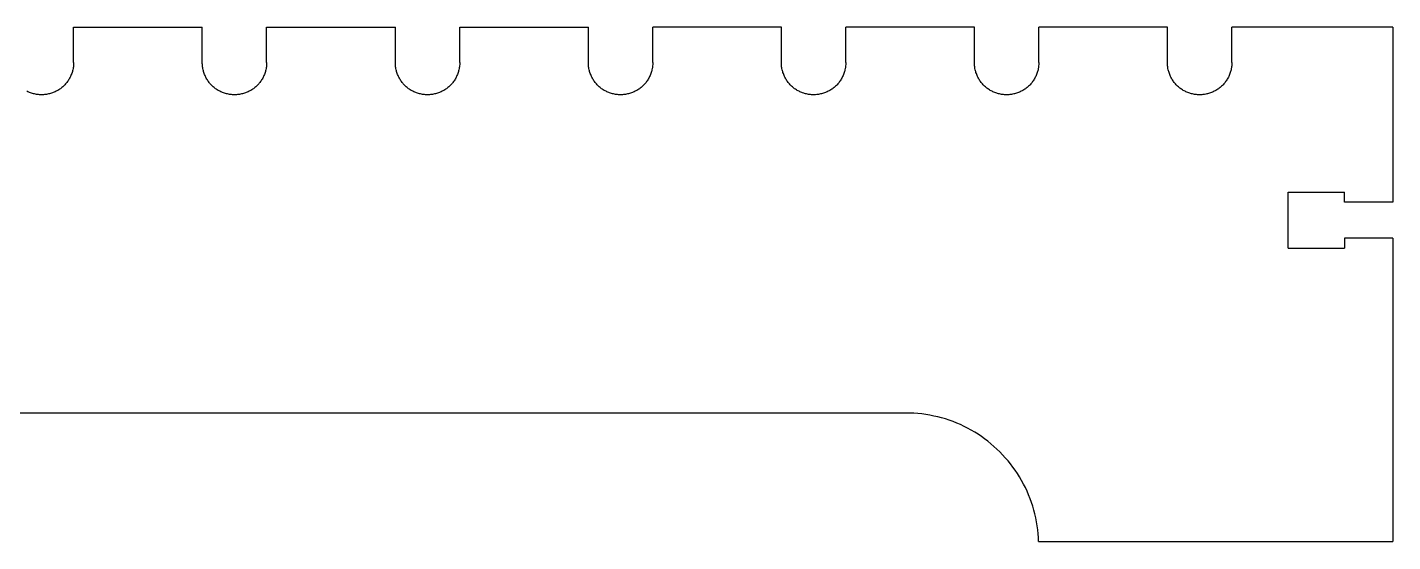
# Model space of a CAD drawing. Extents: x -54 to 50, y -44 to 48.
# Drawn here: x 10.84 to 21.45, y -43.77 to -39.77 of the extents above; entities that cross this region are included whole.
import ezdxf

# ---------------------------------------------------------------- set-up
doc = ezdxf.new("R2010")
doc.units = 0
doc.header["$MEASUREMENT"] = 0
doc.layers.get('0').update_dxf_attribs({"linetype": 'CONTINUOUS'})

msp = doc.modelspace()

# ---------------------------------------------------------------- linework, layer by layer
at = {"color": 1}
for p, q in [((11.2, -39.767), (12.2, -39.767)), ((12.7, -39.767), (13.7, -39.767)), ((14.2, -39.767), (15.2, -39.767)), ((16.7, -39.767), (15.7, -39.767)), ((18.2, -39.767), (17.2, -39.767)), ((19.7, -39.767), (18.7, -39.767)), ((21.45, -39.767), (20.2, -39.767)), ((20.638, -41.049), (21.075, -41.049)), ((21.45, -41.127), (21.075, -41.127)), ((21.45, -41.408), (21.075, -41.408)), ((20.638, -41.486), (21.075, -41.486)), ((17.699, -42.767), (2.7, -42.767)), ((18.699, -43.767), (21.45, -43.767))]:
    msp.add_line(p, q, dxfattribs=at)
at = {"color": 3}
for p, q in [((11.2, -40.042), (11.2, -39.767)), ((12.2, -40.042), (12.2, -39.767)), ((12.7, -40.042), (12.7, -39.767)), ((13.7, -40.042), (13.7, -39.767)), ((14.2, -40.042), (14.2, -39.767)), ((15.2, -40.042), (15.2, -39.767)), ((15.7, -40.042), (15.7, -39.767)), ((16.7, -40.042), (16.7, -39.767)), ((17.2, -40.042), (17.2, -39.767)), ((18.2, -40.042), (18.2, -39.767)), ((18.7, -40.042), (18.7, -39.767)), ((19.7, -40.042), (19.7, -39.767)), ((20.2, -40.042), (20.2, -39.767)), ((21.45, -39.767), (21.45, -41.127)), ((20.638, -41.486), (20.638, -41.049)), ((21.075, -41.127), (21.075, -41.049)), ((21.075, -41.408), (21.075, -41.486)), ((21.45, -41.408), (21.45, -43.767)), ((18.699, -43.767), (18.699, -43.766))]:
    msp.add_line(p, q, dxfattribs=at)
for p, q in [((11.192, -40.105), (11.19, -40.112)), ((11.194, -40.097), (11.192, -40.105)), ((11.196, -40.089), (11.194, -40.097)), ((11.197, -40.082), (11.196, -40.089)), ((11.198, -40.074), (11.197, -40.082)), ((11.199, -40.066), (11.198, -40.074)), ((11.2, -40.058), (11.199, -40.066)), ((11.2, -40.042), (11.2, -40.05)), ((11.2, -40.05), (11.2, -40.058)), ((12.2, -40.05), (12.2, -40.042)), ((12.201, -40.058), (12.2, -40.05)), ((12.201, -40.066), (12.201, -40.058)), ((12.202, -40.074), (12.201, -40.066)), ((12.203, -40.082), (12.202, -40.074)), ((12.204, -40.089), (12.203, -40.082)), ((12.206, -40.097), (12.204, -40.089)), ((12.208, -40.105), (12.206, -40.097)), ((12.21, -40.112), (12.208, -40.105)), ((12.692, -40.105), (12.69, -40.112)), ((12.694, -40.097), (12.692, -40.105)), ((12.696, -40.089), (12.694, -40.097)), ((12.697, -40.082), (12.696, -40.089)), ((12.698, -40.074), (12.697, -40.082)), ((12.699, -40.066), (12.698, -40.074)), ((12.7, -40.058), (12.699, -40.066)), ((12.7, -40.042), (12.7, -40.05)), ((12.7, -40.05), (12.7, -40.058)), ((13.7, -40.05), (13.7, -40.042)), ((13.701, -40.058), (13.7, -40.05)), ((13.701, -40.066), (13.701, -40.058)), ((13.702, -40.074), (13.701, -40.066)), ((13.703, -40.082), (13.702, -40.074)), ((13.704, -40.089), (13.703, -40.082)), ((13.706, -40.097), (13.704, -40.089)), ((13.708, -40.105), (13.706, -40.097)), ((13.71, -40.112), (13.708, -40.105)), ((14.192, -40.105), (14.19, -40.112)), ((14.194, -40.097), (14.192, -40.105)), ((14.196, -40.089), (14.194, -40.097)), ((14.197, -40.082), (14.196, -40.089)), ((14.198, -40.074), (14.197, -40.082)), ((14.199, -40.066), (14.198, -40.074)), ((14.2, -40.058), (14.199, -40.066)), ((14.2, -40.042), (14.2, -40.05)), ((14.2, -40.05), (14.2, -40.058)), ((15.2, -40.05), (15.2, -40.042)), ((15.201, -40.058), (15.2, -40.05)), ((15.201, -40.066), (15.201, -40.058)), ((15.202, -40.074), (15.201, -40.066)), ((15.203, -40.082), (15.202, -40.074)), ((15.204, -40.089), (15.203, -40.082)), ((15.206, -40.097), (15.204, -40.089)), ((15.208, -40.105), (15.206, -40.097)), ((15.21, -40.112), (15.208, -40.105)), ((15.692, -40.105), (15.69, -40.112)), ((15.694, -40.097), (15.692, -40.105)), ((15.696, -40.089), (15.694, -40.097)), ((15.697, -40.082), (15.696, -40.089)), ((15.698, -40.074), (15.697, -40.082)), ((15.699, -40.066), (15.698, -40.074)), ((15.7, -40.058), (15.699, -40.066)), ((15.7, -40.042), (15.7, -40.05)), ((15.7, -40.05), (15.7, -40.058)), ((16.7, -40.05), (16.7, -40.042)), ((16.701, -40.058), (16.7, -40.05)), ((16.701, -40.066), (16.701, -40.058)), ((16.702, -40.074), (16.701, -40.066)), ((16.703, -40.082), (16.702, -40.074)), ((16.704, -40.089), (16.703, -40.082)), ((16.706, -40.097), (16.704, -40.089)), ((16.708, -40.105), (16.706, -40.097)), ((16.71, -40.112), (16.708, -40.105)), ((17.192, -40.105), (17.19, -40.112)), ((17.194, -40.097), (17.192, -40.105)), ((17.196, -40.089), (17.194, -40.097)), ((17.197, -40.082), (17.196, -40.089)), ((17.198, -40.074), (17.197, -40.082)), ((17.199, -40.066), (17.198, -40.074)), ((17.2, -40.058), (17.199, -40.066)), ((17.2, -40.042), (17.2, -40.05)), ((17.2, -40.05), (17.2, -40.058)), ((18.2, -40.05), (18.2, -40.042)), ((18.201, -40.058), (18.2, -40.05)), ((18.201, -40.066), (18.201, -40.058)), ((18.202, -40.074), (18.201, -40.066)), ((18.203, -40.082), (18.202, -40.074)), ((18.204, -40.089), (18.203, -40.082)), ((18.206, -40.097), (18.204, -40.089)), ((18.208, -40.105), (18.206, -40.097)), ((18.21, -40.112), (18.208, -40.105)), ((18.692, -40.105), (18.69, -40.112)), ((18.694, -40.097), (18.692, -40.105)), ((18.696, -40.089), (18.694, -40.097)), ((18.697, -40.082), (18.696, -40.089)), ((18.698, -40.074), (18.697, -40.082)), ((18.699, -40.066), (18.698, -40.074)), ((18.7, -40.058), (18.699, -40.066)), ((18.7, -40.042), (18.7, -40.05)), ((18.7, -40.05), (18.7, -40.058)), ((19.7, -40.05), (19.7, -40.042)), ((19.701, -40.058), (19.7, -40.05)), ((19.701, -40.066), (19.701, -40.058)), ((19.702, -40.074), (19.701, -40.066)), ((19.703, -40.082), (19.702, -40.074)), ((19.704, -40.089), (19.703, -40.082)), ((19.706, -40.097), (19.704, -40.089)), ((19.708, -40.105), (19.706, -40.097)), ((19.71, -40.112), (19.708, -40.105)), ((20.192, -40.105), (20.19, -40.112)), ((20.194, -40.097), (20.192, -40.105)), ((20.196, -40.089), (20.194, -40.097)), ((20.197, -40.082), (20.196, -40.089)), ((20.198, -40.074), (20.197, -40.082)), ((20.199, -40.066), (20.198, -40.074)), ((20.2, -40.058), (20.199, -40.066)), ((20.2, -40.042), (20.2, -40.05)), ((20.2, -40.05), (20.2, -40.058)), ((11.138, -40.208), (11.132, -40.214)), ((11.143, -40.202), (11.138, -40.208)), ((11.148, -40.196), (11.143, -40.202)), ((11.152, -40.189), (11.148, -40.196)), ((11.157, -40.183), (11.152, -40.189)), ((11.161, -40.176), (11.157, -40.183)), ((11.165, -40.17), (11.161, -40.176)), ((11.169, -40.163), (11.165, -40.17)), ((11.173, -40.156), (11.169, -40.163)), ((11.176, -40.149), (11.173, -40.156)), ((11.179, -40.142), (11.176, -40.149)), ((11.182, -40.134), (11.179, -40.142)), ((11.185, -40.127), (11.182, -40.134)), ((11.188, -40.12), (11.185, -40.127)), ((11.19, -40.112), (11.188, -40.12)), ((12.212, -40.12), (12.21, -40.112)), ((12.215, -40.127), (12.212, -40.12)), ((12.218, -40.134), (12.215, -40.127)), ((12.221, -40.142), (12.218, -40.134)), ((12.224, -40.149), (12.221, -40.142)), ((12.227, -40.156), (12.224, -40.149)), ((12.231, -40.163), (12.227, -40.156)), ((12.235, -40.17), (12.231, -40.163)), ((12.239, -40.176), (12.235, -40.17)), ((12.243, -40.183), (12.239, -40.176)), ((12.248, -40.189), (12.243, -40.183)), ((12.252, -40.196), (12.248, -40.189)), ((12.257, -40.202), (12.252, -40.196)), ((12.262, -40.208), (12.257, -40.202)), ((12.268, -40.214), (12.262, -40.208)), ((12.638, -40.208), (12.632, -40.214)), ((12.643, -40.202), (12.638, -40.208)), ((12.648, -40.196), (12.643, -40.202)), ((12.652, -40.189), (12.648, -40.196)), ((12.657, -40.183), (12.652, -40.189)), ((12.661, -40.176), (12.657, -40.183)), ((12.665, -40.17), (12.661, -40.176)), ((12.669, -40.163), (12.665, -40.17)), ((12.673, -40.156), (12.669, -40.163)), ((12.676, -40.149), (12.673, -40.156)), ((12.679, -40.142), (12.676, -40.149)), ((12.682, -40.134), (12.679, -40.142)), ((12.685, -40.127), (12.682, -40.134)), ((12.688, -40.12), (12.685, -40.127)), ((12.69, -40.112), (12.688, -40.12)), ((13.712, -40.12), (13.71, -40.112)), ((13.715, -40.127), (13.712, -40.12)), ((13.718, -40.134), (13.715, -40.127)), ((13.721, -40.142), (13.718, -40.134)), ((13.724, -40.149), (13.721, -40.142)), ((13.727, -40.156), (13.724, -40.149)), ((13.731, -40.163), (13.727, -40.156)), ((13.735, -40.17), (13.731, -40.163)), ((13.739, -40.176), (13.735, -40.17)), ((13.743, -40.183), (13.739, -40.176)), ((13.748, -40.189), (13.743, -40.183)), ((13.752, -40.196), (13.748, -40.189)), ((13.757, -40.202), (13.752, -40.196)), ((13.762, -40.208), (13.757, -40.202)), ((13.768, -40.214), (13.762, -40.208)), ((14.138, -40.208), (14.132, -40.214)), ((14.143, -40.202), (14.138, -40.208)), ((14.148, -40.196), (14.143, -40.202)), ((14.152, -40.189), (14.148, -40.196)), ((14.157, -40.183), (14.152, -40.189)), ((14.161, -40.176), (14.157, -40.183)), ((14.165, -40.17), (14.161, -40.176)), ((14.169, -40.163), (14.165, -40.17)), ((14.173, -40.156), (14.169, -40.163)), ((14.176, -40.149), (14.173, -40.156)), ((14.179, -40.142), (14.176, -40.149)), ((14.182, -40.134), (14.179, -40.142)), ((14.185, -40.127), (14.182, -40.134)), ((14.188, -40.12), (14.185, -40.127)), ((14.19, -40.112), (14.188, -40.12)), ((15.212, -40.12), (15.21, -40.112)), ((15.215, -40.127), (15.212, -40.12)), ((15.218, -40.134), (15.215, -40.127)), ((15.221, -40.142), (15.218, -40.134)), ((15.224, -40.149), (15.221, -40.142)), ((15.227, -40.156), (15.224, -40.149)), ((15.231, -40.163), (15.227, -40.156)), ((15.235, -40.17), (15.231, -40.163)), ((15.239, -40.176), (15.235, -40.17)), ((15.243, -40.183), (15.239, -40.176)), ((15.248, -40.189), (15.243, -40.183)), ((15.252, -40.196), (15.248, -40.189)), ((15.257, -40.202), (15.252, -40.196)), ((15.262, -40.208), (15.257, -40.202)), ((15.268, -40.214), (15.262, -40.208)), ((15.638, -40.208), (15.632, -40.214)), ((15.643, -40.202), (15.638, -40.208)), ((15.648, -40.196), (15.643, -40.202)), ((15.652, -40.189), (15.648, -40.196)), ((15.657, -40.183), (15.652, -40.189)), ((15.661, -40.176), (15.657, -40.183)), ((15.665, -40.17), (15.661, -40.176)), ((15.669, -40.163), (15.665, -40.17)), ((15.673, -40.156), (15.669, -40.163)), ((15.676, -40.149), (15.673, -40.156)), ((15.679, -40.142), (15.676, -40.149)), ((15.682, -40.134), (15.679, -40.142)), ((15.685, -40.127), (15.682, -40.134)), ((15.688, -40.12), (15.685, -40.127)), ((15.69, -40.112), (15.688, -40.12)), ((16.712, -40.12), (16.71, -40.112)), ((16.715, -40.127), (16.712, -40.12)), ((16.718, -40.134), (16.715, -40.127)), ((16.721, -40.142), (16.718, -40.134)), ((16.724, -40.149), (16.721, -40.142)), ((16.727, -40.156), (16.724, -40.149)), ((16.731, -40.163), (16.727, -40.156)), ((16.735, -40.17), (16.731, -40.163)), ((16.739, -40.176), (16.735, -40.17)), ((16.743, -40.183), (16.739, -40.176)), ((16.748, -40.189), (16.743, -40.183)), ((16.752, -40.196), (16.748, -40.189)), ((16.757, -40.202), (16.752, -40.196)), ((16.762, -40.208), (16.757, -40.202)), ((16.768, -40.214), (16.762, -40.208)), ((17.138, -40.208), (17.132, -40.214)), ((17.143, -40.202), (17.138, -40.208)), ((17.148, -40.196), (17.143, -40.202)), ((17.152, -40.189), (17.148, -40.196)), ((17.157, -40.183), (17.152, -40.189)), ((17.161, -40.176), (17.157, -40.183)), ((17.165, -40.17), (17.161, -40.176)), ((17.169, -40.163), (17.165, -40.17)), ((17.173, -40.156), (17.169, -40.163)), ((17.176, -40.149), (17.173, -40.156)), ((17.179, -40.142), (17.176, -40.149)), ((17.182, -40.134), (17.179, -40.142)), ((17.185, -40.127), (17.182, -40.134)), ((17.188, -40.12), (17.185, -40.127)), ((17.19, -40.112), (17.188, -40.12)), ((18.212, -40.12), (18.21, -40.112)), ((18.215, -40.127), (18.212, -40.12)), ((18.218, -40.134), (18.215, -40.127)), ((18.221, -40.142), (18.218, -40.134)), ((18.224, -40.149), (18.221, -40.142)), ((18.227, -40.156), (18.224, -40.149)), ((18.231, -40.163), (18.227, -40.156)), ((18.235, -40.17), (18.231, -40.163)), ((18.239, -40.176), (18.235, -40.17)), ((18.243, -40.183), (18.239, -40.176)), ((18.248, -40.189), (18.243, -40.183)), ((18.252, -40.196), (18.248, -40.189)), ((18.257, -40.202), (18.252, -40.196)), ((18.262, -40.208), (18.257, -40.202)), ((18.268, -40.214), (18.262, -40.208)), ((18.638, -40.208), (18.632, -40.214)), ((18.643, -40.202), (18.638, -40.208)), ((18.648, -40.196), (18.643, -40.202)), ((18.652, -40.189), (18.648, -40.196)), ((18.657, -40.183), (18.652, -40.189)), ((18.661, -40.176), (18.657, -40.183)), ((18.665, -40.17), (18.661, -40.176)), ((18.669, -40.163), (18.665, -40.17)), ((18.673, -40.156), (18.669, -40.163)), ((18.676, -40.149), (18.673, -40.156)), ((18.679, -40.142), (18.676, -40.149)), ((18.682, -40.134), (18.679, -40.142)), ((18.685, -40.127), (18.682, -40.134)), ((18.688, -40.12), (18.685, -40.127)), ((18.69, -40.112), (18.688, -40.12)), ((19.712, -40.12), (19.71, -40.112)), ((19.715, -40.127), (19.712, -40.12)), ((19.718, -40.134), (19.715, -40.127)), ((19.721, -40.142), (19.718, -40.134)), ((19.724, -40.149), (19.721, -40.142)), ((19.727, -40.156), (19.724, -40.149)), ((19.731, -40.163), (19.727, -40.156)), ((19.735, -40.17), (19.731, -40.163)), ((19.739, -40.176), (19.735, -40.17)), ((19.743, -40.183), (19.739, -40.176)), ((19.748, -40.189), (19.743, -40.183)), ((19.752, -40.196), (19.748, -40.189)), ((19.757, -40.202), (19.752, -40.196)), ((19.762, -40.208), (19.757, -40.202)), ((19.768, -40.214), (19.762, -40.208)), ((20.138, -40.208), (20.132, -40.214)), ((20.143, -40.202), (20.138, -40.208)), ((20.148, -40.196), (20.143, -40.202)), ((20.152, -40.189), (20.148, -40.196)), ((20.157, -40.183), (20.152, -40.189)), ((20.161, -40.176), (20.157, -40.183)), ((20.165, -40.17), (20.161, -40.176)), ((20.169, -40.163), (20.165, -40.17)), ((20.173, -40.156), (20.169, -40.163)), ((20.176, -40.149), (20.173, -40.156)), ((20.179, -40.142), (20.176, -40.149)), ((20.182, -40.134), (20.179, -40.142)), ((20.185, -40.127), (20.182, -40.134)), ((20.188, -40.12), (20.185, -40.127)), ((20.19, -40.112), (20.188, -40.12)), ((10.844, -40.269), (10.837, -40.265)), ((10.851, -40.272), (10.844, -40.269)), ((10.858, -40.275), (10.851, -40.272)), ((10.865, -40.278), (10.858, -40.275)), ((10.873, -40.28), (10.865, -40.278)), ((10.88, -40.283), (10.873, -40.28)), ((10.888, -40.285), (10.88, -40.283)), ((10.895, -40.286), (10.888, -40.285)), ((10.903, -40.288), (10.895, -40.286)), ((10.911, -40.289), (10.903, -40.288)), ((10.919, -40.29), (10.911, -40.289)), ((10.926, -40.291), (10.919, -40.29)), ((10.934, -40.292), (10.926, -40.291)), ((10.942, -40.292), (10.934, -40.292)), ((10.95, -40.292), (10.942, -40.292)), ((10.958, -40.292), (10.95, -40.292)), ((10.966, -40.292), (10.958, -40.292)), ((10.974, -40.291), (10.966, -40.292)), ((10.981, -40.29), (10.974, -40.291)), ((10.989, -40.289), (10.981, -40.29)), ((10.997, -40.288), (10.989, -40.289)), ((11.005, -40.286), (10.997, -40.288)), ((11.012, -40.285), (11.005, -40.286)), ((11.02, -40.283), (11.012, -40.285)), ((11.027, -40.28), (11.02, -40.283)), ((11.035, -40.278), (11.027, -40.28)), ((11.042, -40.275), (11.035, -40.278)), ((11.049, -40.272), (11.042, -40.275)), ((11.056, -40.269), (11.049, -40.272)), ((11.064, -40.265), (11.056, -40.269)), ((11.07, -40.262), (11.064, -40.265)), ((11.077, -40.258), (11.07, -40.262)), ((11.084, -40.254), (11.077, -40.258)), ((11.091, -40.249), (11.084, -40.254)), ((11.097, -40.245), (11.091, -40.249)), ((11.103, -40.24), (11.097, -40.245)), ((11.109, -40.235), (11.103, -40.24)), ((11.115, -40.23), (11.109, -40.235)), ((11.121, -40.225), (11.115, -40.23)), ((11.127, -40.219), (11.121, -40.225)), ((11.132, -40.214), (11.127, -40.219)), ((12.273, -40.219), (12.268, -40.214)), ((12.279, -40.225), (12.273, -40.219)), ((12.285, -40.23), (12.279, -40.225)), ((12.291, -40.235), (12.285, -40.23)), ((12.297, -40.24), (12.291, -40.235)), ((12.303, -40.245), (12.297, -40.24)), ((12.309, -40.249), (12.303, -40.245)), ((12.316, -40.254), (12.309, -40.249)), ((12.323, -40.258), (12.316, -40.254)), ((12.33, -40.262), (12.323, -40.258)), ((12.337, -40.265), (12.33, -40.262)), ((12.344, -40.269), (12.337, -40.265)), ((12.351, -40.272), (12.344, -40.269)), ((12.358, -40.275), (12.351, -40.272)), ((12.365, -40.278), (12.358, -40.275)), ((12.373, -40.28), (12.365, -40.278)), ((12.38, -40.283), (12.373, -40.28)), ((12.388, -40.285), (12.38, -40.283)), ((12.395, -40.286), (12.388, -40.285)), ((12.403, -40.288), (12.395, -40.286)), ((12.411, -40.289), (12.403, -40.288)), ((12.419, -40.29), (12.411, -40.289)), ((12.426, -40.291), (12.419, -40.29)), ((12.434, -40.292), (12.426, -40.291)), ((12.442, -40.292), (12.434, -40.292)), ((12.45, -40.292), (12.442, -40.292)), ((12.458, -40.292), (12.45, -40.292)), ((12.466, -40.292), (12.458, -40.292)), ((12.474, -40.291), (12.466, -40.292)), ((12.481, -40.29), (12.474, -40.291)), ((12.489, -40.289), (12.481, -40.29)), ((12.497, -40.288), (12.489, -40.289)), ((12.505, -40.286), (12.497, -40.288)), ((12.512, -40.285), (12.505, -40.286)), ((12.52, -40.283), (12.512, -40.285)), ((12.527, -40.28), (12.52, -40.283)), ((12.535, -40.278), (12.527, -40.28)), ((12.542, -40.275), (12.535, -40.278)), ((12.549, -40.272), (12.542, -40.275)), ((12.556, -40.269), (12.549, -40.272)), ((12.564, -40.265), (12.556, -40.269)), ((12.57, -40.262), (12.564, -40.265)), ((12.577, -40.258), (12.57, -40.262)), ((12.584, -40.254), (12.577, -40.258)), ((12.591, -40.249), (12.584, -40.254)), ((12.597, -40.245), (12.591, -40.249)), ((12.603, -40.24), (12.597, -40.245)), ((12.609, -40.235), (12.603, -40.24)), ((12.615, -40.23), (12.609, -40.235)), ((12.621, -40.225), (12.615, -40.23)), ((12.627, -40.219), (12.621, -40.225)), ((12.632, -40.214), (12.627, -40.219)), ((13.773, -40.219), (13.768, -40.214)), ((13.779, -40.225), (13.773, -40.219)), ((13.785, -40.23), (13.779, -40.225)), ((13.791, -40.235), (13.785, -40.23)), ((13.797, -40.24), (13.791, -40.235)), ((13.803, -40.245), (13.797, -40.24)), ((13.809, -40.249), (13.803, -40.245)), ((13.816, -40.254), (13.809, -40.249)), ((13.823, -40.258), (13.816, -40.254)), ((13.83, -40.262), (13.823, -40.258)), ((13.837, -40.265), (13.83, -40.262)), ((13.844, -40.269), (13.837, -40.265)), ((13.851, -40.272), (13.844, -40.269)), ((13.858, -40.275), (13.851, -40.272)), ((13.865, -40.278), (13.858, -40.275)), ((13.873, -40.28), (13.865, -40.278)), ((13.88, -40.283), (13.873, -40.28)), ((13.888, -40.285), (13.88, -40.283)), ((13.895, -40.286), (13.888, -40.285)), ((13.903, -40.288), (13.895, -40.286)), ((13.911, -40.289), (13.903, -40.288)), ((13.919, -40.29), (13.911, -40.289)), ((13.926, -40.291), (13.919, -40.29)), ((13.934, -40.292), (13.926, -40.291)), ((13.942, -40.292), (13.934, -40.292)), ((13.95, -40.292), (13.942, -40.292)), ((13.958, -40.292), (13.95, -40.292)), ((13.966, -40.292), (13.958, -40.292)), ((13.974, -40.291), (13.966, -40.292)), ((13.981, -40.29), (13.974, -40.291)), ((13.989, -40.289), (13.981, -40.29)), ((13.997, -40.288), (13.989, -40.289)), ((14.005, -40.286), (13.997, -40.288)), ((14.012, -40.285), (14.005, -40.286)), ((14.02, -40.283), (14.012, -40.285)), ((14.027, -40.28), (14.02, -40.283)), ((14.035, -40.278), (14.027, -40.28)), ((14.042, -40.275), (14.035, -40.278)), ((14.049, -40.272), (14.042, -40.275)), ((14.056, -40.269), (14.049, -40.272)), ((14.064, -40.265), (14.056, -40.269)), ((14.07, -40.262), (14.064, -40.265)), ((14.077, -40.258), (14.07, -40.262)), ((14.084, -40.254), (14.077, -40.258)), ((14.091, -40.249), (14.084, -40.254)), ((14.097, -40.245), (14.091, -40.249)), ((14.103, -40.24), (14.097, -40.245)), ((14.109, -40.235), (14.103, -40.24)), ((14.115, -40.23), (14.109, -40.235)), ((14.121, -40.225), (14.115, -40.23)), ((14.127, -40.219), (14.121, -40.225)), ((14.132, -40.214), (14.127, -40.219)), ((15.273, -40.219), (15.268, -40.214)), ((15.279, -40.225), (15.273, -40.219)), ((15.285, -40.23), (15.279, -40.225)), ((15.291, -40.235), (15.285, -40.23)), ((15.297, -40.24), (15.291, -40.235)), ((15.303, -40.245), (15.297, -40.24)), ((15.309, -40.249), (15.303, -40.245)), ((15.316, -40.254), (15.309, -40.249)), ((15.323, -40.258), (15.316, -40.254)), ((15.33, -40.262), (15.323, -40.258)), ((15.337, -40.265), (15.33, -40.262)), ((15.344, -40.269), (15.337, -40.265)), ((15.351, -40.272), (15.344, -40.269)), ((15.358, -40.275), (15.351, -40.272)), ((15.365, -40.278), (15.358, -40.275)), ((15.373, -40.28), (15.365, -40.278)), ((15.38, -40.283), (15.373, -40.28)), ((15.388, -40.285), (15.38, -40.283)), ((15.395, -40.286), (15.388, -40.285)), ((15.403, -40.288), (15.395, -40.286)), ((15.411, -40.289), (15.403, -40.288)), ((15.419, -40.29), (15.411, -40.289)), ((15.426, -40.291), (15.419, -40.29)), ((15.434, -40.292), (15.426, -40.291)), ((15.442, -40.292), (15.434, -40.292)), ((15.45, -40.292), (15.442, -40.292)), ((15.458, -40.292), (15.45, -40.292)), ((15.466, -40.292), (15.458, -40.292)), ((15.474, -40.291), (15.466, -40.292)), ((15.481, -40.29), (15.474, -40.291)), ((15.489, -40.289), (15.481, -40.29)), ((15.497, -40.288), (15.489, -40.289)), ((15.505, -40.286), (15.497, -40.288)), ((15.512, -40.285), (15.505, -40.286)), ((15.52, -40.283), (15.512, -40.285)), ((15.527, -40.28), (15.52, -40.283)), ((15.535, -40.278), (15.527, -40.28)), ((15.542, -40.275), (15.535, -40.278)), ((15.549, -40.272), (15.542, -40.275)), ((15.556, -40.269), (15.549, -40.272)), ((15.564, -40.265), (15.556, -40.269)), ((15.57, -40.262), (15.564, -40.265)), ((15.577, -40.258), (15.57, -40.262)), ((15.584, -40.254), (15.577, -40.258)), ((15.591, -40.249), (15.584, -40.254)), ((15.597, -40.245), (15.591, -40.249)), ((15.603, -40.24), (15.597, -40.245)), ((15.609, -40.235), (15.603, -40.24)), ((15.615, -40.23), (15.609, -40.235)), ((15.621, -40.225), (15.615, -40.23)), ((15.627, -40.219), (15.621, -40.225)), ((15.632, -40.214), (15.627, -40.219)), ((16.773, -40.219), (16.768, -40.214)), ((16.779, -40.225), (16.773, -40.219)), ((16.785, -40.23), (16.779, -40.225)), ((16.791, -40.235), (16.785, -40.23)), ((16.797, -40.24), (16.791, -40.235)), ((16.803, -40.245), (16.797, -40.24)), ((16.809, -40.249), (16.803, -40.245)), ((16.816, -40.254), (16.809, -40.249)), ((16.823, -40.258), (16.816, -40.254)), ((16.83, -40.262), (16.823, -40.258)), ((16.837, -40.265), (16.83, -40.262)), ((16.844, -40.269), (16.837, -40.265)), ((16.851, -40.272), (16.844, -40.269)), ((16.858, -40.275), (16.851, -40.272)), ((16.865, -40.278), (16.858, -40.275)), ((16.873, -40.28), (16.865, -40.278)), ((16.88, -40.283), (16.873, -40.28)), ((16.888, -40.285), (16.88, -40.283)), ((16.895, -40.286), (16.888, -40.285)), ((16.903, -40.288), (16.895, -40.286)), ((16.911, -40.289), (16.903, -40.288)), ((16.919, -40.29), (16.911, -40.289)), ((16.926, -40.291), (16.919, -40.29)), ((16.934, -40.292), (16.926, -40.291)), ((16.942, -40.292), (16.934, -40.292)), ((16.95, -40.292), (16.942, -40.292)), ((16.958, -40.292), (16.95, -40.292)), ((16.966, -40.292), (16.958, -40.292)), ((16.974, -40.291), (16.966, -40.292)), ((16.981, -40.29), (16.974, -40.291)), ((16.989, -40.289), (16.981, -40.29)), ((16.997, -40.288), (16.989, -40.289)), ((17.005, -40.286), (16.997, -40.288)), ((17.012, -40.285), (17.005, -40.286)), ((17.02, -40.283), (17.012, -40.285)), ((17.027, -40.28), (17.02, -40.283)), ((17.035, -40.278), (17.027, -40.28)), ((17.042, -40.275), (17.035, -40.278)), ((17.049, -40.272), (17.042, -40.275)), ((17.056, -40.269), (17.049, -40.272)), ((17.064, -40.265), (17.056, -40.269)), ((17.07, -40.262), (17.064, -40.265)), ((17.077, -40.258), (17.07, -40.262)), ((17.084, -40.254), (17.077, -40.258)), ((17.091, -40.249), (17.084, -40.254)), ((17.097, -40.245), (17.091, -40.249)), ((17.103, -40.24), (17.097, -40.245)), ((17.109, -40.235), (17.103, -40.24)), ((17.115, -40.23), (17.109, -40.235)), ((17.121, -40.225), (17.115, -40.23)), ((17.127, -40.219), (17.121, -40.225)), ((17.132, -40.214), (17.127, -40.219)), ((18.273, -40.219), (18.268, -40.214)), ((18.279, -40.225), (18.273, -40.219)), ((18.285, -40.23), (18.279, -40.225)), ((18.291, -40.235), (18.285, -40.23)), ((18.297, -40.24), (18.291, -40.235)), ((18.303, -40.245), (18.297, -40.24)), ((18.309, -40.249), (18.303, -40.245)), ((18.316, -40.254), (18.309, -40.249)), ((18.323, -40.258), (18.316, -40.254)), ((18.33, -40.262), (18.323, -40.258)), ((18.337, -40.265), (18.33, -40.262)), ((18.344, -40.269), (18.337, -40.265)), ((18.351, -40.272), (18.344, -40.269)), ((18.358, -40.275), (18.351, -40.272)), ((18.365, -40.278), (18.358, -40.275)), ((18.373, -40.28), (18.365, -40.278)), ((18.38, -40.283), (18.373, -40.28)), ((18.388, -40.285), (18.38, -40.283)), ((18.395, -40.286), (18.388, -40.285)), ((18.403, -40.288), (18.395, -40.286)), ((18.411, -40.289), (18.403, -40.288)), ((18.419, -40.29), (18.411, -40.289)), ((18.426, -40.291), (18.419, -40.29)), ((18.434, -40.292), (18.426, -40.291)), ((18.442, -40.292), (18.434, -40.292)), ((18.45, -40.292), (18.442, -40.292)), ((18.458, -40.292), (18.45, -40.292)), ((18.466, -40.292), (18.458, -40.292)), ((18.474, -40.291), (18.466, -40.292)), ((18.481, -40.29), (18.474, -40.291)), ((18.489, -40.289), (18.481, -40.29)), ((18.497, -40.288), (18.489, -40.289)), ((18.505, -40.286), (18.497, -40.288)), ((18.512, -40.285), (18.505, -40.286)), ((18.52, -40.283), (18.512, -40.285)), ((18.527, -40.28), (18.52, -40.283)), ((18.535, -40.278), (18.527, -40.28)), ((18.542, -40.275), (18.535, -40.278)), ((18.549, -40.272), (18.542, -40.275)), ((18.556, -40.269), (18.549, -40.272)), ((18.564, -40.265), (18.556, -40.269)), ((18.57, -40.262), (18.564, -40.265)), ((18.577, -40.258), (18.57, -40.262)), ((18.584, -40.254), (18.577, -40.258)), ((18.591, -40.249), (18.584, -40.254)), ((18.597, -40.245), (18.591, -40.249)), ((18.603, -40.24), (18.597, -40.245)), ((18.609, -40.235), (18.603, -40.24)), ((18.615, -40.23), (18.609, -40.235)), ((18.621, -40.225), (18.615, -40.23)), ((18.627, -40.219), (18.621, -40.225)), ((18.632, -40.214), (18.627, -40.219)), ((19.773, -40.219), (19.768, -40.214)), ((19.779, -40.225), (19.773, -40.219)), ((19.785, -40.23), (19.779, -40.225)), ((19.791, -40.235), (19.785, -40.23)), ((19.797, -40.24), (19.791, -40.235)), ((19.803, -40.245), (19.797, -40.24)), ((19.809, -40.249), (19.803, -40.245)), ((19.816, -40.254), (19.809, -40.249)), ((19.823, -40.258), (19.816, -40.254)), ((19.83, -40.262), (19.823, -40.258)), ((19.837, -40.265), (19.83, -40.262)), ((19.844, -40.269), (19.837, -40.265)), ((19.851, -40.272), (19.844, -40.269)), ((19.858, -40.275), (19.851, -40.272)), ((19.865, -40.278), (19.858, -40.275)), ((19.873, -40.28), (19.865, -40.278)), ((19.88, -40.283), (19.873, -40.28)), ((19.888, -40.285), (19.88, -40.283)), ((19.895, -40.286), (19.888, -40.285)), ((19.903, -40.288), (19.895, -40.286)), ((19.911, -40.289), (19.903, -40.288)), ((19.919, -40.29), (19.911, -40.289)), ((19.926, -40.291), (19.919, -40.29)), ((19.934, -40.292), (19.926, -40.291)), ((19.942, -40.292), (19.934, -40.292)), ((19.95, -40.292), (19.942, -40.292)), ((19.958, -40.292), (19.95, -40.292)), ((19.966, -40.292), (19.958, -40.292)), ((19.974, -40.291), (19.966, -40.292)), ((19.981, -40.29), (19.974, -40.291)), ((19.989, -40.289), (19.981, -40.29)), ((19.997, -40.288), (19.989, -40.289)), ((20.005, -40.286), (19.997, -40.288)), ((20.012, -40.285), (20.005, -40.286)), ((20.02, -40.283), (20.012, -40.285)), ((20.027, -40.28), (20.02, -40.283)), ((20.035, -40.278), (20.027, -40.28)), ((20.042, -40.275), (20.035, -40.278)), ((20.049, -40.272), (20.042, -40.275)), ((20.056, -40.269), (20.049, -40.272)), ((20.064, -40.265), (20.056, -40.269)), ((20.07, -40.262), (20.064, -40.265)), ((20.077, -40.258), (20.07, -40.262)), ((20.084, -40.254), (20.077, -40.258)), ((20.091, -40.249), (20.084, -40.254)), ((20.097, -40.245), (20.091, -40.249)), ((20.103, -40.24), (20.097, -40.245)), ((20.109, -40.235), (20.103, -40.24)), ((20.115, -40.23), (20.109, -40.235)), ((20.121, -40.225), (20.115, -40.23)), ((20.127, -40.219), (20.121, -40.225)), ((20.132, -40.214), (20.127, -40.219)), ((17.73, -42.769), (17.699, -42.767)), ((17.761, -42.771), (17.73, -42.769)), ((17.792, -42.774), (17.761, -42.771)), ((17.823, -42.778), (17.792, -42.774)), ((17.854, -42.784), (17.823, -42.778)), ((17.884, -42.79), (17.854, -42.784)), ((17.915, -42.797), (17.884, -42.79)), ((17.945, -42.804), (17.915, -42.797)), ((17.975, -42.813), (17.945, -42.804)), ((18.004, -42.823), (17.975, -42.813)), ((18.034, -42.834), (18.004, -42.823)), ((18.063, -42.845), (18.034, -42.834)), ((18.091, -42.857), (18.063, -42.845)), ((18.119, -42.871), (18.091, -42.857)), ((18.147, -42.885), (18.119, -42.871)), ((18.175, -42.899), (18.147, -42.885)), ((18.202, -42.915), (18.175, -42.899)), ((18.228, -42.932), (18.202, -42.915)), ((18.254, -42.949), (18.228, -42.932)), ((18.279, -42.967), (18.254, -42.949)), ((18.304, -42.986), (18.279, -42.967)), ((18.328, -43.006), (18.304, -42.986)), ((18.352, -43.026), (18.328, -43.006)), ((18.375, -43.047), (18.352, -43.026)), ((18.398, -43.069), (18.375, -43.047)), ((18.419, -43.091), (18.398, -43.069)), ((18.44, -43.114), (18.419, -43.091)), ((18.461, -43.138), (18.44, -43.114)), ((18.48, -43.162), (18.461, -43.138)), ((18.499, -43.187), (18.48, -43.162)), ((18.517, -43.212), (18.499, -43.187)), ((18.534, -43.238), (18.517, -43.212)), ((18.551, -43.264), (18.534, -43.238)), ((18.567, -43.291), (18.551, -43.264)), ((18.582, -43.319), (18.567, -43.291)), ((18.596, -43.347), (18.582, -43.319)), ((18.609, -43.375), (18.596, -43.347)), ((18.621, -43.404), (18.609, -43.375)), ((18.633, -43.433), (18.621, -43.404)), ((18.643, -43.462), (18.633, -43.433)), ((18.653, -43.491), (18.643, -43.462)), ((18.662, -43.521), (18.653, -43.491)), ((18.669, -43.552), (18.662, -43.521)), ((18.676, -43.582), (18.669, -43.552)), ((18.682, -43.613), (18.676, -43.582)), ((18.688, -43.643), (18.682, -43.613)), ((18.692, -43.674), (18.688, -43.643)), ((18.695, -43.705), (18.692, -43.674)), ((18.697, -43.736), (18.695, -43.705)), ((18.699, -43.766), (18.697, -43.736))]:
    msp.add_line(p, q)

doc.saveas('drawing.dxf')
